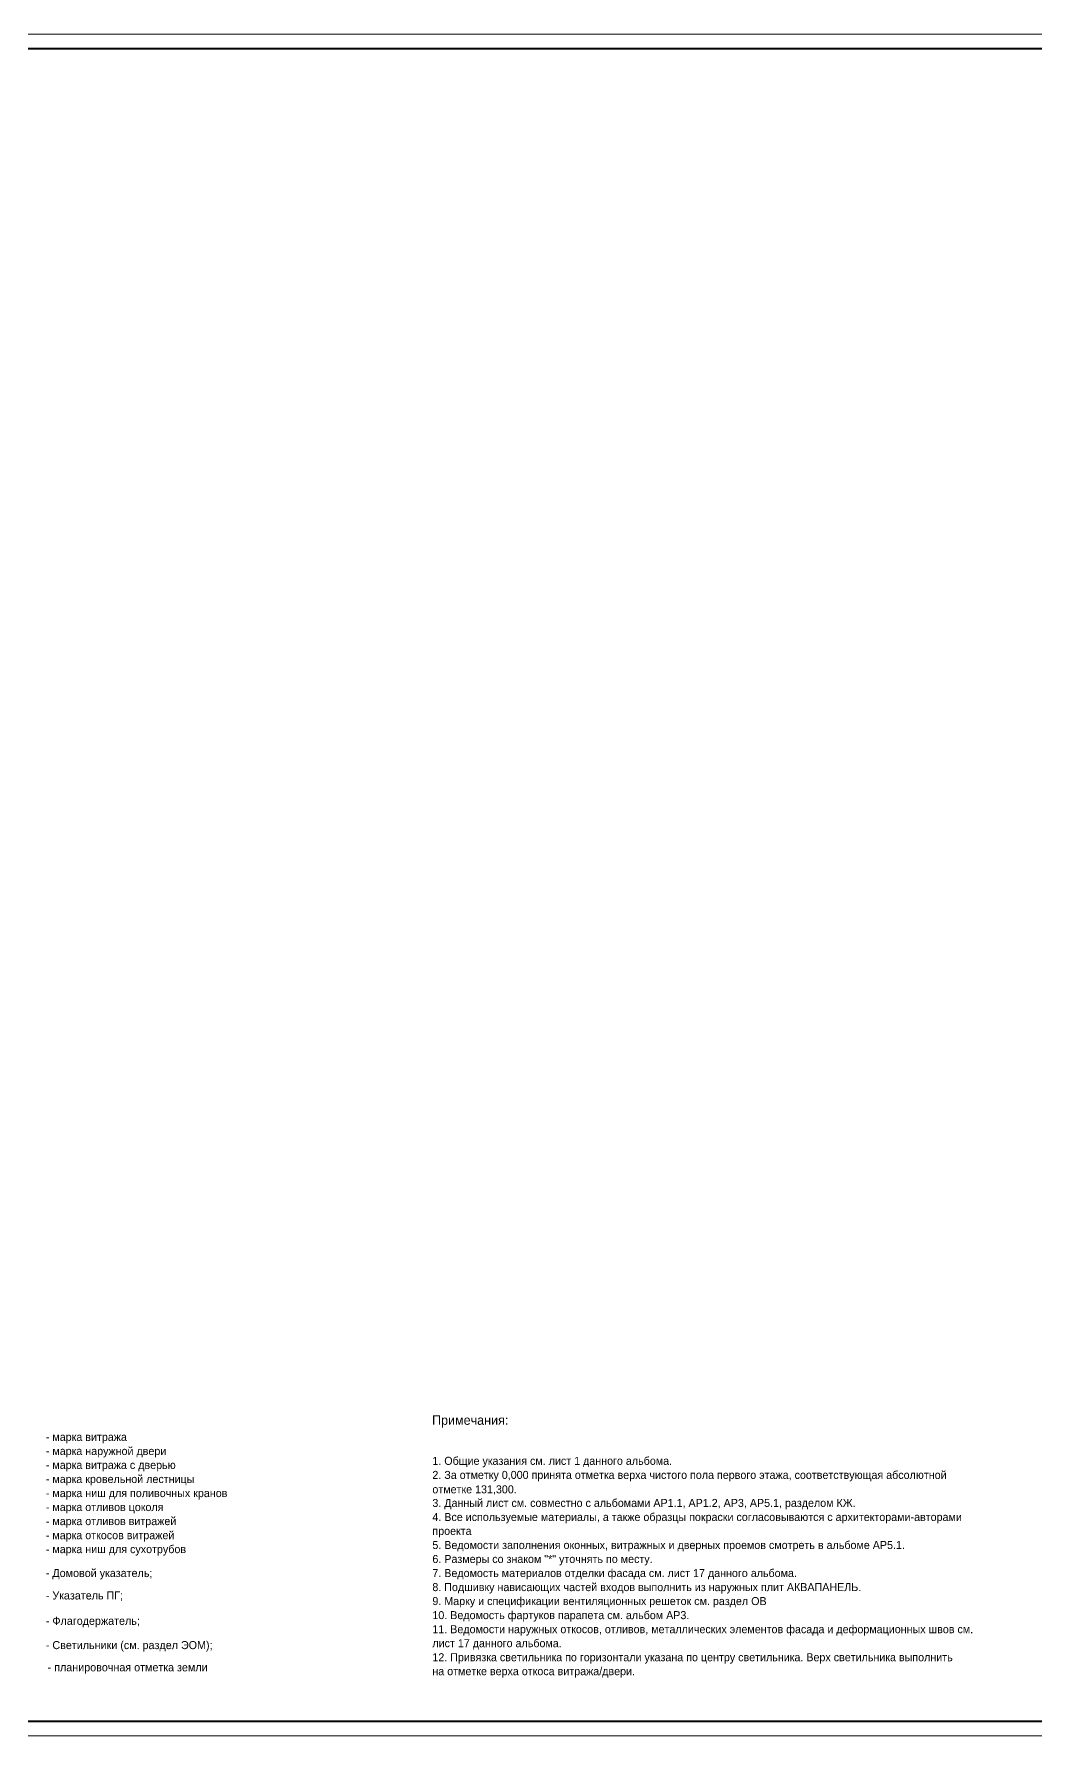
# Model space of a CAD drawing. Header units: millimetres. Extents: x 2294 to 908349, y -83289 to 219220.
# Drawn here: x 649341 to 685428, y 157869 to 219202 of the extents above; entities that cross this region are included whole.
import ezdxf

# ---------------------------------------------------------------- set-up
doc = ezdxf.new("R2010")
doc.units = ezdxf.units.MM
doc.layers.add('PDF _Геометрия', color=7, linetype='Continuous')
doc.layers.add('PDF _Текст', color=7, linetype='Continuous')

msp = doc.modelspace()

# ---------------------------------------------------------------- linework, layer by layer
at = {"layer": 'PDF _Геометрия', "lineweight": 18}
msp.add_lwpolyline([(708424.8, 219201.9), (578226.2, 219201.9), (578226.2, 157868.8), (708424.8, 157868.8)], dxfattribs=at)
at = {"layer": 'PDF _Геометрия', "lineweight": 40}
msp.add_lwpolyline([(707922, 218686.1), (707922, 158384.6), (580289.6, 158384.6), (580289.6, 218686.1)], close=True, dxfattribs=at)

# ---------------------------------------------------------------- texts
at = {"layer": 'PDF _Текст', "attachment_point": 4, "style": ''}
for s, insert, char_height in [('Примечания:', (663675.4, 169200.1), 337.88), ('- марка витража', (649765.4, 168601), 288.572), ('- марка наружной двери', (649765.4, 168093.9), 288.572), ('- марка витража с дверью', (649765.4, 167591.2), 288.572), ('2. За отметку 0,000 принята отметка верха чистого пола первого этажа, соответствующая абсолютной', (663688.6, 167232.7), 288.462), ('1. Общие указания см. лист 1 данного альбома.', (663688.6, 167739.8), 288.462), ('- марка кровельной лестницы', (649765.4, 167084.1), 288.572), ('отметке 131,300.', (663688.6, 166729.9), 288.462), ('- марка ниш для поливочных кранов', (649765.4, 166577), 288.572), ('3. Данный лист см. совместно с альбомами АР1.1, АР1.2, АР3, АР5.1, разделом КЖ.', (663688.6, 166222.9), 288.462), ('- марка отливов цоколя', (649765.4, 166074.2), 288.572), ('- марка отливов витражей', (649765.4, 165567.1), 288.572), ('4. Все используемые материалы, а также образцы покраски согласовываются с архитекторами-авторами', (663688.6, 165715.8), 288.462), ('- марка откосов витражей', (649765.4, 165060), 288.572), ('проекта', (663688.6, 165213), 288.46), ('- марка ниш для сухотрубов', (649765.4, 164557.3), 288.572), ('5. Ведомости заполнения оконных, витражных и дверных проемов смотреть в альбоме АР5.1.', (663688.6, 164705.9), 288.462), ('6. Размеры со знаком "*" уточнять по месту.', (663688.6, 164203.2), 288.462), ('- Домовой указатель;', (649765.4, 163696.5), 289.45), ('7. Ведомость материалов отделки фасада см. лист 17 данного альбома.', (663688.6, 163696.1), 288.462), ('8. Подшивку нависающих частей входов выполнить из наружных плит АКВАПАНЕЛЬ.', (663688.6, 163189), 288.462), ('- Указатель ПГ;', (649765.4, 162905.3), 289.45), ('9. Марку и спецификации вентиляционных решеток см. раздел ОВ', (663688.6, 162686.3), 288.462), ('- Флагодержатель;', (649765.4, 161974.1), 289.45), ('10. Ведомость фартуков парапета см. альбом АР3.', (663688.6, 162179.2), 288.462), ('лист 17 данного альбома.', (663688.6, 161169.4), 288.462), ('11. Ведомости наружных откосов, отливов, металлических элементов фасада и деформационных швов см.', (663688.6, 161672.1), 288.462), ('- Светильники (см. раздел ЭОМ);', (649765.4, 161099.8), 289.45), ('12. Привязка светильника по горизонтали указана по центру светильника. Верх светильника выполнить', (663688.6, 160662.3), 288.462), ('- планировочная отметка земли', (649831, 160299.9), 289.45), ('на отметке верха откоса витража/двери.', (663688.6, 160159.6), 288.462)]:
    msp.add_mtext(s, dxfattribs=dict(at, insert=insert, char_height=char_height))

doc.saveas('drawing.dxf')
